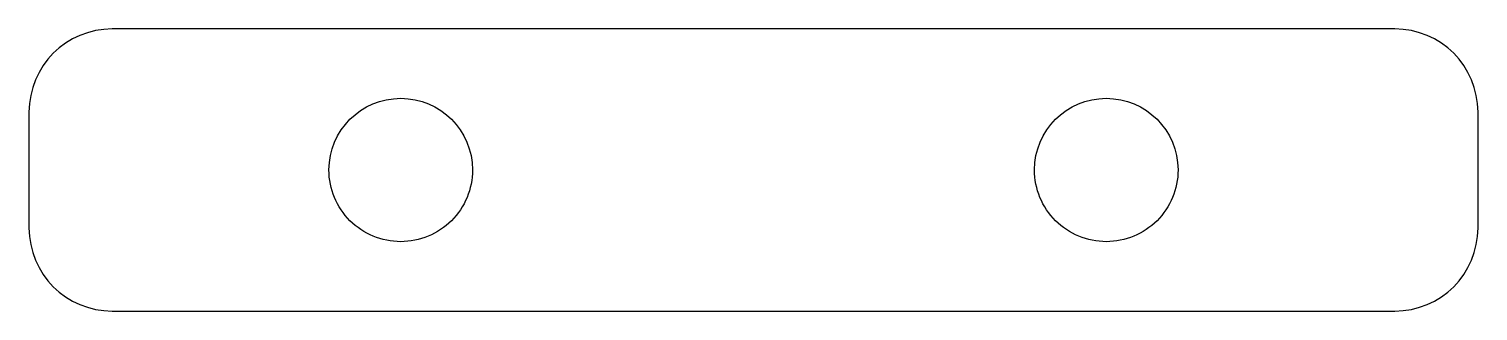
# Model space of a CAD drawing. Extents: x 1.7 to 64.3, y 14.9 to 98.2.
# Drawn here: x 1.7 to 64.3, y 85.9 to 98.2 of the extents above.
import ezdxf

# ---------------------------------------------------------------- set-up
doc = ezdxf.new("R2010")
doc.units = 0
doc.layers.add('Layer_1', color=7, linetype='CONTINUOUS')

msp = doc.modelspace()

# ---------------------------------------------------------------- linework, layer by layer
at = {"layer": 'Layer_1', "color": 7}
for points in [[(60.70017, 98.150232), (5.299935, 98.150232), (5.299935, 98.150232)], [(1.700155, 94.549935), (1.700155, 89.550242)], [(64.299951, 89.550242), (64.299951, 94.549935)], [(5.299935, 85.949942), (60.70017, 85.949942)]]:
    msp.add_lwpolyline(points, dxfattribs=at)
for points in [[(17.760156, 95.149899)], [(48.239949, 95.149899)]]:
    msp.add_lwpolyline(points, close=True, dxfattribs=at)
for points in [[(5.299935, 98.150232), (3.305535, 98.150232), (1.700155, 96.544335), (1.700155, 94.549935)], [(64.299951, 94.549935), (64.299951, 96.544335), (62.694571, 98.150232), (60.70017, 98.150232)], [(14.660087, 92.050345), (14.660333, 93.76228), (16.048221, 95.149937), (17.760156, 95.149899)], [(17.760156, 95.149899), (19.472091, 95.149937), (20.859979, 93.76228), (20.860225, 92.050345)], [(45.139879, 92.050345), (45.140126, 93.762281), (46.528014, 95.149937), (48.239949, 95.149899)], [(48.239949, 95.149899), (49.951885, 95.149937), (51.339773, 93.762281), (51.340019, 92.050345)], [(15.568056, 89.858246), (14.986677, 90.439625), (14.660069, 91.22815), (14.660087, 92.050345)], [(20.860225, 92.050345), (20.860243, 91.22815), (20.533635, 90.439625), (19.952256, 89.858246)], [(46.047849, 89.858246), (45.466469, 90.439625), (45.139861, 91.22815), (45.139879, 92.050345)], [(51.340019, 92.050345), (51.340037, 91.22815), (51.013429, 90.439625), (50.432049, 89.858246)], [(1.700155, 89.550242), (1.700155, 87.555842), (3.305535, 85.949942), (5.299935, 85.949942)], [(17.760156, 88.950278), (16.937961, 88.950259), (16.149436, 89.276867), (15.568056, 89.858246)], [(19.952256, 89.858246), (19.370876, 89.276867), (18.582351, 88.950259), (17.760156, 88.950278)], [(48.239949, 88.950278), (47.417754, 88.950259), (46.629229, 89.276866), (46.047849, 89.858246)], [(50.432049, 89.858246), (49.850669, 89.276866), (49.062144, 88.950259), (48.239949, 88.950278)], [(60.70017, 85.949942), (62.694571, 85.949942), (64.299951, 87.555842), (64.299951, 89.550242)]]:
    msp.add_open_spline(points, degree=3, dxfattribs=at)

doc.saveas('drawing.dxf')
